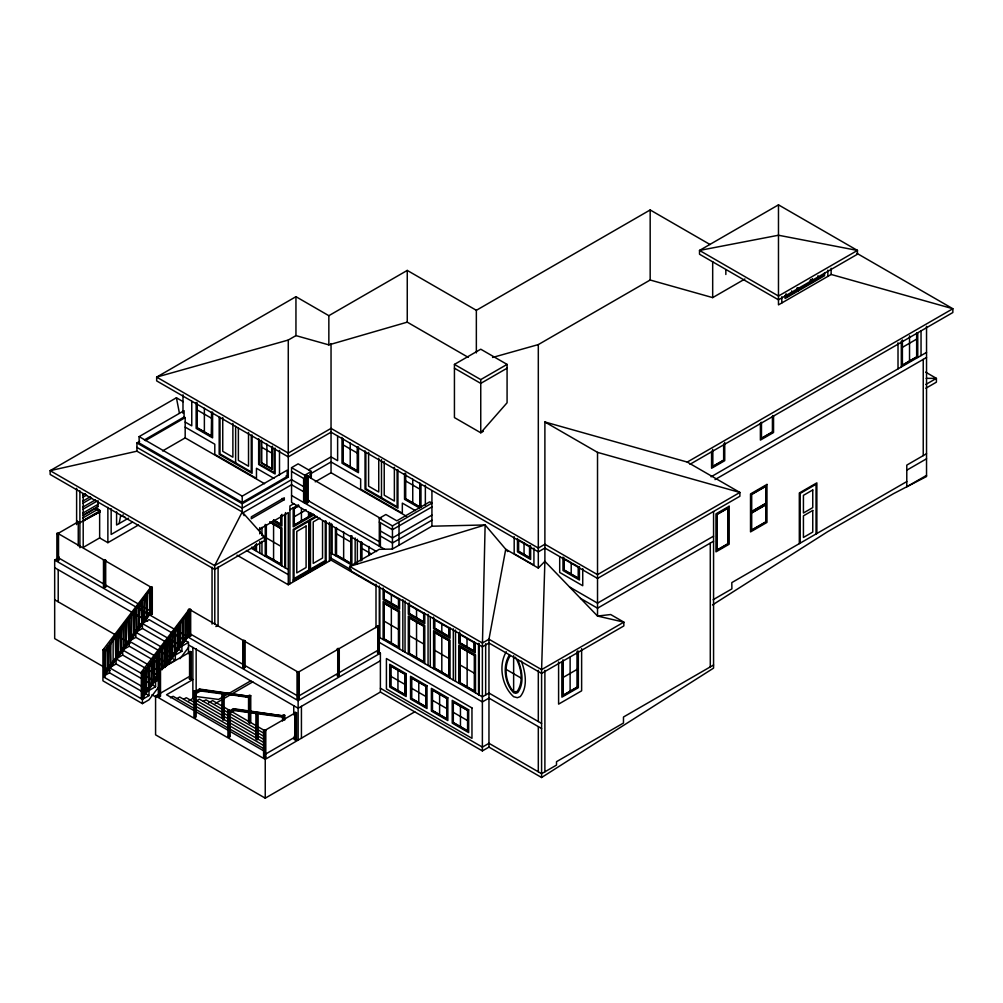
<?xml version="1.0" encoding="UTF-8"?>
<svg xmlns="http://www.w3.org/2000/svg" width="1003" height="1003" viewBox="0 0 1003 1003"><rect width="100%" height="100%" fill="white"/><g stroke="black" fill="none" stroke-linecap="round" stroke-linejoin="round"><path stroke-width="1.5" d="M197.252 404.121L197.252 427.754L211.508 435.992L211.783 418.414L197.252 410.026M261.645 440.981L261.645 462.759L272.126 468.815L272.402 453.419L261.645 447.2M515.379 657.266C521.334 667.058 523.967 681.676 517.122 691.568L513.636 691.744C505.424 682.692 503.305 666.255 510.138 655.912M214.655 569.416L264.441 540.667L264.441 536.868L242.212 511.969L136.935 451.187L136.935 442.95L242.212 503.732L242.212 511.969L214.655 565.617L214.655 569.416L50.15 474.457L50.15 470.658L176.415 397.765L183.185 401.676M112.323 639.713L116.925 633.507M123.382 624.819L125.225 622.336M134.427 609.937L137.198 606.213M145.485 595.042L148.243 591.319M107.923 647.098L108.324 646.546L107.923 669.64L107.509 646.86M115.32 637.833L115.759 659.134L115.734 635.777M118.743 632.517L117.928 632.83L118.329 655.598L118.743 632.517L118.329 655.598M121.35 629.006L120.523 629.32L120.937 652.088L121.35 629.006L120.937 652.088M123.131 627.314L123.545 648.59L123.545 625.258M125.739 623.803L126.152 645.079L126.566 621.985L125.739 622.299M128.748 618.237L128.748 641.569L128.346 620.293M133.963 612.018L133.963 611.216L133.963 634.548L133.549 611.78M139.58 604.445L138.765 604.759L139.166 627.527L139.58 604.445L139.166 627.527M141.36 602.753L141.774 624.029L141.774 600.697M144.796 597.424L143.968 597.738L144.382 620.518L144.796 597.424L144.382 620.518M147.391 593.914L146.576 594.227L146.99 617.008L147.391 593.914L146.99 617.008M149.585 590.955L149.46 590.341L149.585 613.497M105.127 651.511L150.713 589.187M104.951 672.186L150.086 611.366L151.19 612.006L105.127 674.054M104.901 672.913L105.729 672.587L104.901 672.913L105.315 650.608M105.879 671.509L121.35 651.536M122.454 649.167L133.963 633.758L133.963 634.548M135.355 631.802L150.086 611.943L151.19 612.582L105.127 674.63M110.104 644.854L110.518 666.13L110.932 643.036M113.126 662.619L113.126 639.287M123.545 648.59L123.958 625.496M126.152 645.079L126.566 621.985M128.748 641.569L128.748 640.779M131.355 615.516L131.355 638.058L131.769 614.964M136.157 609.774L136.571 631.037L136.972 607.943M141.774 624.029L142.188 600.935M115.759 659.134L116.172 636.04M190.67 609.473L189.567 610.1L188.476 609.435L188.476 636.065L189.567 636.704L190.67 636.065L190.67 609.473L189.567 608.834L141.323 672.11L141.323 698.752L142.413 698.113L143.517 698.752L148.996 695.58L148.996 690.515L109.515 667.722L109.515 672.787L142.413 691.782M142.413 673L144.256 670.518M154.387 656.877L156.23 654.395M165.445 641.983L167.288 639.5M177.418 625.847L179.261 623.364M188.476 609.473L189.567 610.1L143.517 672.11L142.413 672.75L141.323 672.11M146.714 668.662L145.886 668.988L146.3 691.757L146.714 668.662L146.3 691.757M148.494 666.982L148.908 688.246L148.908 664.926M151.917 661.654L151.102 661.967L151.503 684.736L151.917 661.654L151.503 684.736M153.697 680.999L154.111 657.905L154.149 681.25L153.697 659.961M167.137 641.155L167.137 640.353L167.137 663.685L166.724 640.917M172.754 633.583L171.939 633.896L172.34 656.677L172.754 633.583L172.34 656.677M174.535 631.89L174.948 653.166L174.948 629.834M177.97 626.562L177.142 626.875L177.556 649.656L177.97 626.562L177.556 649.656M180.164 623.603L180.164 622.813L180.164 646.145L179.75 624.869M184.953 617.861L185.367 639.124L185.781 616.03L184.953 616.356M144.256 693.06L159.001 673.201M162.687 668.236L188.476 633.495L189.567 634.122L164.693 667.634M145.172 692.396L148.858 687.431M150.701 684.949L159.001 673.778M162.687 668.813L171.889 656.401M176.503 650.195L188.476 634.059L189.567 634.698L166.536 665.716M145.886 691.518L146.714 691.205M148.494 688.008L149.322 687.694L148.908 688.246M151.102 684.51L151.917 684.184M156.305 677.489L157.132 677.175L156.305 677.489L156.305 656.451M164.116 666.957L164.943 666.644L164.116 666.957L164.53 644.653M166.724 663.447L167.551 663.133L167.137 663.685M169.331 659.936L170.146 659.623L169.331 659.936L169.331 638.911M171.939 656.438L172.754 656.112M174.535 652.928L175.362 652.614L174.948 653.166M182.358 642.396L183.173 642.083L182.358 642.396L182.358 621.358M184.953 638.886L185.781 638.572L185.367 639.124M187.975 635.614L188.251 612.695L187.975 635.614L187.849 613.961M144.106 694.715L143.279 695.029L144.106 694.715L144.106 672.173M154.149 681.25L154.562 658.156M180.164 646.145L180.565 623.051M159.176 675.082L142.965 695.894M158.248 676.887L143.517 696.746L142.413 696.12M159.339 686.102L148.996 699.818L142.413 703.617L102.933 680.824L102.933 649.994L151.19 586.68L152.28 587.307L152.28 613.911L151.19 614.538L150.086 613.911L150.086 588.836M180.013 658.683L188.476 647.462M58.525 557.869L58.525 533.772L150.638 586.993L150.086 587.72L152.28 587.307M124.798 516.733L124.372 516.645M506.289 651.737C498.178 665.34 501.839 686.202 513.636 696.709L517.322 697.712L520.269 696.609C528.167 686.729 525.422 672.06 521.347 661.077M509.524 654.909C502.227 665.854 504.647 683.369 513.636 692.734L515.768 693.311L517.749 692.559C524.694 683.219 521.936 669.678 517.749 659.661M713.572 511.593L713.572 668.123L541.595 777.501L488.962 747.11L488.962 639.224L505.738 549.243L538.31 568.049L544.892 561.354L544.892 421.975L687.256 462.07L739.888 492.46L739.888 496.259L597.525 578.443L544.892 548.052L538.31 551.851L331.04 432.193L288.275 456.879L156.669 380.902L156.669 377.103L295.948 296.687L328.846 315.682L407.256 270.421L476.35 310.303L650.17 209.953L710.024 244.506M123.331 514.852L121.376 516.369L120.673 515.504L119.156 523.566M712.469 604.947L827.45 531.816L893.635 493.601L926.534 476.513L926.534 326.326M378.432 652.038L380.388 653.166L380.388 692.032L265.243 759.334L155.578 696.019L155.578 734.835L265.243 798.15L414.766 711.829M544.892 421.975L597.525 452.366L739.888 492.46L597.525 574.644L544.892 544.253L538.31 548.052L331.04 428.394L288.275 453.08L156.669 377.103L288.275 340.042L295.948 335.616L328.846 344.882L407.256 322.151L468.225 357.344M139.129 436.618L242.212 496.134L287.171 470.181L287.171 476.513L242.212 502.465L139.129 442.95L139.129 436.618L184.088 410.666L184.088 416.997L144.419 439.903M136.935 442.95L139.643 441.383M145.31 440.656L185.179 417.624L185.179 437.885L264.554 483.709M82.81 495.093L85.343 493.626M162.586 450.936L185.179 437.885M82.81 497.312L86.609 495.118M82.81 501.111L90.408 496.723M82.81 503.318L91.674 498.203M82.81 507.117L95.473 499.82M82.81 509.336L96.739 501.299M82.81 513.135L97.993 504.371M82.81 515.354L97.993 506.59L97.993 500.572M83.149 515.479L95.812 508.17L100.187 510.703L100.187 511.655L83.199 520.833M82.81 517.962L97.993 509.198M58.525 533.182L78.259 521.786L78.259 545.845M56.883 533.458L57.986 534.085L59.077 533.458L57.986 532.831L56.883 533.458L56.883 560.088L57.986 560.715L59.077 560.088L59.077 556.953M83.738 521.146L83.738 520.193L100.187 510.703L95.812 508.17L95.812 509.123M100.187 511.655L79.901 522.726L76.617 520.833M110.092 670.593L54.676 638.598L54.676 560.088L57.259 558.596M128.484 518.175L116.586 525.033L116.586 511.818M138.502 524.995L107.873 542.673L99.648 537.921L83.199 547.425L83.199 493.689M132.521 522.112L111.157 534.449L111.157 508.734M103.497 560.251L104.588 559.624L105.691 560.251L105.691 586.993L104.588 587.633L103.497 586.993L103.497 560.251L104.588 560.89L105.691 560.251M454.434 364.402L480.75 349.207L507.079 364.402L507.079 402.767L480.75 432.782L454.434 417.587L454.434 364.402L480.75 379.598L507.079 364.402M376.589 551.562L291.56 502.465L291.56 467.649L298.142 463.85L311.306 471.448L311.306 478.255M242.212 503.732L288.275 477.14L288.275 340.042M103.497 586.993L104.588 586.366L105.691 586.993M308.673 469.793L331.04 456.879L337.622 460.678L337.622 436.129M291.56 467.649L304.724 475.246L311.306 471.448M305.815 502.465L305.815 475.873L306.918 475.246L308.009 475.873L308.009 502.465L304.724 503.105L304.724 475.246M242.726 512.934L291.56 484.737L303.621 491.708M309.99 474.106L331.04 461.944L360.654 479.045L360.654 489.176L402.328 513.235L402.328 503.105L415.38 510.64M305.815 475.873L306.918 476.513L308.009 475.873M778.478 204.85L699.517 250.437L699.517 254.235L778.478 299.822L857.44 254.235L857.44 250.437L778.478 204.85L778.478 304.887L831.123 274.496L831.123 268.265M305.815 478.406L304.724 479.045L291.56 471.448M308.009 477.14L311.306 475.246L310.203 474.607M492.573 357.469L538.31 344.593L650.17 280.013L712.682 297.615L744.903 279.01M507.079 368.201L480.75 383.397L454.434 368.201M284.3 499.695L251.289 518.752L251.327 516.833L284.3 497.789L284.3 499.695L282.119 498.428M315.243 481.829L331.04 472.714L406.516 516.282M293.866 503.669L289.917 505.951L289.917 583.834M289.917 509.75L298.468 504.81M298.067 505.988L294.029 508.32L294.029 525.422L308.836 516.871L308.836 512.207M299.057 505.738L294.305 508.483L294.305 524.945L308.56 516.721L308.56 512.596M258.573 529.747L288.275 512.596L288.275 584.774L331.04 560.088L376.777 586.492M309.112 500.572L306.918 501.839L308.009 502.465M294.305 516.721L306.178 509.85M313.124 514.075L310.754 515.454L310.754 512.709M313.174 514.363L310.479 515.918L310.479 512.821M314.265 514.689L293.202 526.851L293.202 507.857M315.983 516.232L293.202 529.383L293.202 581.301L326.1 562.307L326.1 521.134M317.211 516.47L310.479 520.356L310.479 569.115L325.285 560.564L325.285 520.82M150.086 613.911L151.19 613.272L152.28 613.911M319.882 518.1L313.224 521.936L313.224 563.41L322.54 558.032L322.54 520.983M483.383 431.265L480.75 432.782L480.75 379.598M135.831 632.266L175.312 655.059L175.312 660.124L135.831 637.331L135.831 632.266L142.413 628.467L181.894 651.26L181.894 646.195L188.476 642.396L188.476 653.68M135.831 637.331L129.249 641.13L168.73 663.923L175.312 660.124M158.211 675.571L122.679 655.059L122.679 649.994L129.249 646.195L151.629 659.109M117.414 658.093L122.679 655.059M109.515 667.722L116.097 663.923L155.578 686.716L155.578 681.651L116.097 658.858L116.097 663.923M105.127 675.32L109.515 672.787M102.933 649.994L104.036 650.634L105.127 649.994L104.036 649.367L104.036 677.226L105.127 676.586L105.127 649.994L151.19 587.946L151.19 614.538M379.297 518.3L385.879 514.501L396.837 520.833L429.735 501.839L431.929 503.105L392.449 525.898L379.297 518.3L379.297 546.159M293.202 580.035L326.1 561.041M799.353 289.014L810.311 282.683L810.311 280.15M823.476 275.085L812.505 281.417L812.505 278.884M797.435 290.444L785.913 297.089L785.913 294.13M799.078 289.491L810.587 282.846L810.587 279.887M823.751 275.248L812.229 281.893L812.229 278.934M215.896 626.574L218.09 625.308L218.09 566.946M175.312 655.059L181.894 651.26M431.929 506.904L392.449 529.697L379.297 522.099M158.311 669.741L159.414 669.114L160.505 669.741L160.505 696.333L159.414 696.972L158.311 696.333L158.311 669.741L159.414 670.38L160.505 669.741M159.966 669.427L189.567 652.326L189.567 676.386L155.578 696.019M191.222 652.013L190.119 651.386L189.028 652.013L190.119 652.652L191.222 652.013L191.222 678.605L192.864 679.558L166.536 694.753L193.441 710.287M431.929 515.128L392.449 537.921L380.388 530.963M431.929 520.193L392.449 542.987L380.388 536.028M155.578 681.651L159.527 679.37M507.706 551.562L485.126 524.945L431.929 526.211L392.311 549.092L379.297 549.318L349.683 566.419L349.683 570.218L482.38 646.822L488.962 643.023L541.595 673.414L623.853 625.935L623.853 622.136L610.689 614.538L597.525 616.055L544.892 561.354L541.595 669.615L541.595 777.501M148.996 690.515L155.578 686.716M242.764 640.817L243.854 640.177L244.958 640.817L244.958 667.409L243.854 668.036L242.764 667.409L242.764 640.817L243.854 641.444L244.958 640.817M158.311 696.333L159.414 695.706M189.028 678.605L190.119 679.244L191.222 678.605M170.485 697.812L173.118 696.295L264.591 749.103M177.067 698.527L179.7 697.01L264.453 745.931M193.955 691.268L195.058 690.641L196.149 691.268L195.058 691.907L193.955 691.268L193.955 716.907L195.058 717.546L196.149 716.907L196.149 648.653M245.547 696.583L248.556 696.985L248.556 722.31L249.647 722.95L250.75 722.31L250.75 695.718L249.647 696.358L199.447 689.048L195.058 691.581L195.058 690.641M183.649 699.241L186.282 697.724L264.303 742.772M196.149 692.22L200.537 689.688L249.647 696.358M196.149 693.487L200.537 690.954L223.017 694.001L223.017 720.279M188.915 700.708L192.864 698.427L264.153 739.6M195.497 701.423L199.447 699.141L264.015 736.428M203.383 701.373L206.016 699.856L263.864 733.256M208.649 702.852L212.598 700.57L265.068 730.861M250.725 680.849L218.529 699.442L196.149 696.533M215.231 703.567L252.869 681.827M248.556 695.718L249.647 695.092L250.75 695.718M257.019 738.358L257.019 713.635L234.539 710.575L230.151 713.108L230.151 736.541L229.048 737.167L227.957 736.541L227.957 710.901L229.048 710.262L230.151 711.842L229.048 710.262M229.048 711.215L233.436 708.682L283.648 715.979L284.739 715.352L284.739 720.041M297.038 672.16L298.142 671.521L299.233 672.16L299.233 698.752L298.142 699.379L297.038 698.752L297.038 672.16L298.142 672.787L299.233 672.16M227.957 710.901L229.048 711.528L230.151 710.901M230.151 711.842L234.539 709.309L283.648 715.979M339.265 648.966L338.174 648.327L337.071 648.966L338.174 649.593L339.265 648.966L339.265 675.633L338.174 676.273L337.071 675.633M378.194 626.562L379.297 625.935L377.341 626.073L378.194 626.562L378.194 653.166L377.341 652.665M687.256 462.07L952.85 308.723L952.85 312.522L689.964 464.301M227.957 736.541L229.048 735.901L230.151 736.541M902.399 347.351L916.654 339.114M378.194 653.166L379.297 652.527L379.297 585.953M54.676 560.088L298.142 700.646L380.388 653.166M282.545 715.352L283.648 714.713L284.739 715.352M380.388 660.764L298.142 708.243L188.476 644.929M263.601 730.523L264.692 729.896L265.795 730.523L265.795 757.115L264.692 757.754L263.601 757.115L263.601 730.523L264.692 731.162L265.795 730.523M265.243 730.209L294.844 713.108L294.844 737.167L265.243 754.269M296.499 712.794L295.396 712.168L294.305 712.794L295.396 713.434L296.499 712.794L296.499 739.387L298.142 740.339L298.142 700.646M711.052 476.814L926.534 352.417M257.019 739.901L258.11 739.274L258.11 713.785L283.648 717.245L283.648 720.229M715.014 479.597L926.534 357.482M263.601 757.115L264.692 756.488L265.795 757.115M294.305 736.265L294.305 739.387L295.396 738.76M294.305 739.387L295.396 740.026L296.499 739.387M925.869 384.45L936.401 378.369L936.401 382.168L925.869 388.249M751.335 511.969L766.142 503.418M751.335 512.922L766.142 504.371M713.572 536.141L597.525 603.142L569.566 586.993M713.572 541.206L597.525 608.207L580.536 598.39M926.534 453.72L906.787 465.116L906.787 486.768L926.534 475.372M906.787 470.181L926.534 458.785M562.984 677.539L577.239 669.302M906.787 481.578L731.801 582.605L731.902 588.874L713.158 599.706M380.388 692.032L482.38 750.908L488.962 747.11M713.572 665.002L623.477 717.02L623.477 723.038L556.502 761.691L556.502 765.101L541.595 773.702L488.962 743.311L482.38 747.11L380.388 688.234M56.883 560.088L57.986 559.461M136.935 451.187L50.15 470.658L214.655 565.617L264.441 536.868L261.821 535.351M926.17 378.369L936.401 378.369L925.619 372.151M200.939 690.528L205.439 691.13M208.436 691.543L212.924 692.145M215.933 692.559L220.422 693.173M227.531 694.126L223.017 693.524L249.647 697.624L249.647 722.95M230.527 694.54L235.041 695.154M238.037 695.555L242.55 696.17M237.937 710.563L249.923 712.18M252.919 712.594L257.019 713.635M260.015 713.559L272.039 715.189M275.035 715.59L279.549 716.205M831.086 274.433L952.85 308.723L856.875 253.32M565.266 559.185L571.208 562.62L571.208 574.017M572.4 563.297L578.342 566.733L578.342 578.129L564.087 569.905L564.087 558.508M343.101 444.856L357.356 453.08M405.337 480.788L419.868 489.176M419.705 508.07L404.522 499.306L404.522 473.466M380.388 517.661L381.491 518.3M379.836 517.974L307.457 476.187L307.457 500.259L379.836 542.046M184.088 416.997L185.179 417.624M286.081 475.873L288.275 477.14M303.621 486.643L291.56 479.672L242.212 508.17L136.935 447.388M185.179 422.062L191.761 425.861L191.761 401.313M185.179 427.128L214.792 444.216L214.792 454.346L256.467 478.406L256.467 468.276L273.969 478.381M291.56 495.507L384.563 549.193M336.519 533.809L350.787 542.046M361.744 548.378L371.248 553.857M273.581 519.955L280.84 524.13L280.84 515.906M331.04 553.117L351.877 565.153L351.877 535.702M273.581 520.269L281.103 524.607L281.103 515.279M272.941 520.845L281.931 526.036L281.931 514.351M271.663 521.999L281.931 527.929L281.931 565.918M269.82 521.899L281.103 528.405L281.103 564.501L266.058 555.812L266.058 525.735M269.957 522.287L280.84 528.568L280.84 564.025L266.334 555.649L266.334 524.632M331.04 558.182L351.213 569.842M506.239 669.465L521.033 678.015M266.334 537.921L280.84 546.296M384.224 621.183L398.454 629.395M409.412 635.726L423.68 643.964M434.675 650.308L448.93 658.545M459.901 664.876L474.394 673.239M251.803 547.262L255.376 549.318L255.376 544.892M251.603 547.462L255.64 549.794L255.64 545.281M251.402 548.302L288.275 569.579M246.425 550.497L288.275 574.644M541.595 723.439L488.962 693.048L482.38 696.847L378.432 636.842M541.595 728.504L488.962 698.113L482.38 701.912L379.297 642.396M236.984 555.173L288.275 584.774M97.178 506.114L97.993 506.59M390.806 676.273L405.062 684.497M411.644 688.296L425.899 696.533M432.481 700.332L446.736 708.557M453.318 712.356L467.574 720.593M339.265 675.633L338.838 648.715M243.303 640.503L190.119 609.786L190.119 633.846L243.303 664.563M297.59 671.834L244.406 641.13L244.406 665.19L297.59 695.894M189.091 611.316L143.517 673.64L142.965 671.797M57.973 557.555L150.638 611.053L150.638 586.993M189.567 635.438L190.67 636.065M243.854 666.769L244.958 667.409M298.142 698.113L299.233 698.752M136.157 608.269L136.571 631.037M188.476 642.396L148.996 619.603L142.413 623.402L142.413 628.467M54.676 567.685L131.38 611.968M134.089 613.535L147.642 621.358M169.331 637.406L169.745 660.175M141.774 623.227L181.894 646.195M248.556 696.985L249.647 697.624M283.648 717.245L282.545 716.618L282.545 721.082M223.017 694.001L221.926 693.361L221.926 718.098M54.676 599.781L130.127 643.337M154.261 660.626L164.78 666.707M199.447 689.048L200.537 689.688M233.436 708.682L234.539 709.309M199.447 690.315L200.537 690.954M122.679 649.994L159.527 671.27M110.104 643.349L110.518 666.13M229.048 712.481L230.151 713.108M143.279 672.486L143.692 695.267M196.137 711.842L264.742 751.448M151.98 694.778L156.042 697.123M145.046 693.299L148.996 695.58M104.036 677.226L141.323 698.752M242.212 511.969L244.143 515.655M176.415 397.765L179.387 413.06M149.873 590.579L149.936 613.034M923.236 359.375L923.236 455.613M921.042 331.028L921.042 355.576M917.758 333.159L917.758 357.482M916.93 332.946L916.93 357.005L902.123 365.543L902.123 341.484M916.654 333.209L916.654 356.842L902.399 365.079L902.399 339.954M909.533 335.842L909.533 360.955M901.308 341.145L901.308 366.973M898.011 342.788L898.011 368.878M827.864 270.146L827.864 276.377M824.566 272.678L824.566 275.725L785.098 298.518L785.098 295.471M817.997 275.725L817.997 278.257M816.868 533.496L816.868 482.844L799.316 492.974L799.316 543.626M816.041 533.972L816.041 484.261L800.143 493.451L800.143 543.15M811.414 280.276L811.414 283.322M798.25 287.874L798.25 290.92M797.159 287.748L797.159 290.281L786.189 296.612L786.189 294.08M791.668 290.92L791.668 293.453M781.801 296.738L781.801 302.969M773.551 415.794L773.551 432.506L760.387 440.104L760.387 423.391M772.724 415.53L772.724 432.03L761.202 438.675L761.202 422.188M772.448 416.395L772.448 431.867L761.478 438.198L761.478 422.727M725.846 269.82L725.846 274.496M724.743 442.448L724.743 460.678L711.578 468.276L711.578 451.563M723.915 443.715L723.915 460.201L712.406 466.859L712.406 450.36M723.652 444.567L723.652 460.051L712.682 466.382L712.682 449.357M712.682 261.67L712.682 297.615M710.287 543.112L710.287 666.907M650.17 209.953L650.17 280.013M597.525 452.366L597.525 616.055L623.853 622.136L541.595 669.615L488.962 639.224L482.38 643.023L349.683 566.419L485.126 524.945L482.38 646.822M582.73 568.663L582.73 585.727L559.699 572.437L559.699 556.916M581.627 648.665L581.627 690.829L558.596 704.131L558.596 661.955M579.433 566.62L579.433 580.035L562.984 570.531L562.984 557.129M578.618 566.896L578.618 578.606L563.811 570.055L563.811 557.568M578.342 651.198L578.342 687.669L561.893 697.16L561.893 662.218M577.515 651.097L577.515 687.193L562.708 695.743L562.708 661.153M577.239 651.574L577.239 687.03L562.984 695.267L562.984 659.811M570.118 657.166L570.118 691.155M544.892 670.368L544.892 771.808M538.31 344.593L538.31 568.049M538.31 670.305L538.31 721.546M538.31 726.611L538.31 771.808M533.922 548.089L533.922 565.153L514.188 553.756L514.188 536.693M530.637 546.046L530.637 559.448L517.473 551.851L517.473 538.448M529.81 545.532L529.81 558.032L518.3 551.374L518.3 540.441M524.055 542.987L524.055 554.383M513.636 655.724L513.636 691.744M485.665 643.713L485.665 694.954M482.38 647.161L482.38 750.908M479.095 643.713L479.095 694.954M478.544 643.387L478.544 694.628M476.35 310.303L476.35 352.906M475.497 692.872L475.497 654.884L458.797 645.242L458.797 683.231M475.246 642.61L475.246 652.84L458.797 643.349L458.797 633.119M474.432 642.096L474.432 651.423L459.625 642.873L459.625 631.99M467.022 638.598L467.022 646.822M467.147 651.336L467.147 686.792M460.452 706.35L460.452 726.611M455.512 630.097L455.512 681.338M453.318 628.831L453.318 680.072M450.034 628.054L450.034 638.284L433.584 628.781L433.584 617.096M450.034 678.166L450.034 640.177L433.584 630.686L433.584 668.675M449.206 627.527L449.206 636.855L434.399 628.304L434.399 618.989M441.809 624.029L441.809 632.266M441.809 636.378L441.809 672.16M439.615 694.314L439.615 714.575M431.929 490.718L431.929 526.211M430.287 617.083L430.287 666.769M428.055 614.25L428.055 665.49M425.36 485.251L425.36 505.199M424.77 613.472L424.77 623.703L408.321 614.2L408.321 603.969M424.77 663.585L424.77 625.596L408.321 616.105L408.321 654.094M423.943 612.946L423.943 622.274L409.149 613.723L409.149 602.853M420.972 484.487L420.972 507.28M420.144 483.321L420.144 507.38L405.337 498.83L405.337 473.266M419.868 483.258L419.868 506.904L405.613 498.667L405.613 473.554M418.778 682.291L418.778 702.551M416.546 609.448L416.546 617.685M416.546 622.111L416.546 657.567M412.747 479.146L412.747 502.779M407.256 270.421L407.256 322.151M405.036 600.947L405.036 652.188M402.842 599.681L402.842 650.922M399.583 598.929L399.583 609.16L383.133 599.656L383.133 587.971M399.545 649.029L399.545 611.04L383.133 601.562L383.133 639.55M399.031 522.099L399.031 545.206M398.755 598.402L398.755 607.73L383.961 599.18L383.961 589.864M397.94 469.793L397.94 508.17L365.042 489.176L365.042 450.798M397.94 670.255L397.94 690.515M397.113 470.181L397.113 506.741L365.857 488.699L365.857 452.127M394.367 467.248L394.367 501.049L384.224 495.181L384.224 461.393M392.449 525.898L392.449 549.005M391.358 594.904L391.358 603.142M391.346 607.567L391.346 643.023M381.491 459.637L381.491 497.714M380.388 522.726L380.388 546.785M379.836 587.959L379.836 637.645M378.745 458.233L378.745 492.022L368.602 486.167L368.602 452.378M376 584.185L376 627.665M368.878 546.434L368.878 555.524M361.744 542.31L361.744 560.489M361.469 542.059L361.469 560.514M360.654 542.31L360.654 560.915M358.46 446.874L358.46 472.714L342.01 463.21L342.01 437.383M357.632 447.225L357.632 471.285L342.825 462.734L342.825 438.675M357.356 447.175L357.356 470.808L343.101 462.584L343.101 438.938M357.356 539.225L357.356 563.724M355.162 537.959L355.162 563.987M351.05 536.053L351.05 563.724L336.256 555.186L336.256 527.503M350.787 535.978L350.787 563.247L336.519 555.023L336.519 527.754M350.235 443.063L350.235 466.696M343.653 531.866L343.653 559.135M338.287 649.117L338.287 673.176M338.174 649.593L338.174 676.273M337.735 649.355L337.735 676.022M335.428 527.754L335.428 555.649M332.143 524.343L332.143 553.756M331.04 343.615L331.04 472.714M331.04 523.428L331.04 560.088M329.398 522.45L329.398 561.041M328.846 315.682L328.846 344.882M309.651 519.88L309.651 570.531M306.918 476.513L306.918 503.105M303.621 478.406L303.621 502.465M301.427 508.483L301.427 521.146M301.427 706.35L301.427 738.409M298.142 672.787L298.142 699.379M295.948 296.687L295.948 335.616M295.396 713.434L295.396 740.026M293.754 705.711L293.754 714.888M285.529 512.583L285.529 567.999M284.977 514.263L284.977 567.685M279.498 450.422L279.498 474.971M275.11 448.14L275.11 473.98L258.661 464.477L258.661 438.65M274.283 448.491L274.283 472.551L259.489 464L259.489 439.941M273.581 524.381L273.581 559.837M272.402 446.21L272.402 469.291L261.369 462.91L261.369 440.242M272.126 447.037L272.126 468.815M266.886 444.016L266.886 465.781M265.243 524.381L265.243 556.289M265.243 759.334L265.243 798.15M264.692 731.162L264.692 757.754M261.946 527.352L261.946 535.126M261.946 541.332L261.946 554.383M259.752 527.641L259.752 533.859M259.752 541.62L259.752 553.117M256.467 543.626L256.467 551.224M255.915 712.995L255.915 739.274M252.079 434.976L252.079 473.341L219.181 454.346L219.181 417.511M251.264 435.352L251.264 471.924L220.008 453.87L220.008 417.311M248.518 432.431L248.518 466.219L238.375 460.364L238.375 428.105M243.854 641.444L243.854 668.036M242.212 496.134L242.212 502.465M235.63 426.325L235.63 462.897M232.884 423.404L232.884 457.192L222.741 451.337L222.741 417.549M229.048 711.528L229.048 737.167M224.12 694.151L224.12 719.64M214.792 568.137L214.792 624.092M212.598 412.057L212.598 437.885L196.149 428.394L196.149 402.554M212.047 567.259L212.047 624.079M211.783 412.396L211.783 436.468L196.977 427.917L196.977 402.353M211.508 412.346L211.508 435.992M204.374 408.234L204.374 431.867M195.058 691.907L195.058 717.546M192.864 647.462L192.864 698.427M190.119 652.652L190.119 679.244M189.567 610.062L189.567 636.704M189.028 633.808L189.028 636.378M187.561 614.35L187.561 635.375M185.781 616.03L185.781 638.572M182.985 394.781L182.985 413.274M183.173 619.541L183.173 642.083M182.759 620.092L182.759 642.635M175.362 630.072L175.362 652.614M170.146 637.093L170.146 659.623M167.551 640.591L167.551 663.133M164.943 644.102L164.943 666.644M164.53 643.863L164.53 667.196M162.336 668.65L162.336 647.612L161.922 669.916M161.521 649.43L161.521 668.963M159.74 651.123L159.74 669.151M159.414 670.38L159.414 696.972M159.327 650.884L159.327 669.703M158.913 652.94L158.913 673.978M157.132 654.633L157.132 677.175M156.719 655.185L156.719 677.727M149.322 665.152L149.322 687.694M143.517 698.752L143.517 672.11L142.413 671.483L142.413 703.617M134.377 611.454L134.377 633.996M131.355 614.726L131.355 638.058M129.161 618.475L129.249 646.195M107.873 507.355L107.873 542.673M107.923 646.308L107.923 669.64M105.729 650.057L105.729 672.587M105.315 649.819L105.315 673.151M104.588 560.89L104.588 587.633M99.648 511.329L99.648 537.921M97.993 509.436L97.993 510.389M96.351 508.421L96.351 509.436M79.901 490.818L79.901 547.763M76.617 488.311L76.617 524.632M58.212 569.729L58.212 601.813M57.986 534.085L57.986 560.715M308.836 521.309L294.029 529.847L294.029 578.606L308.836 570.055L308.836 521.309M306.091 526.048L296.775 531.44L296.775 572.914L306.091 567.522L306.091 526.048M857.44 250.437L778.478 296.023L699.517 250.437L778.478 235.241L857.44 250.437M377.767 626.323L298.806 671.91L298.806 695.969L377.767 650.383L377.767 626.323M729.131 506.264L715.966 513.862L715.966 551.851L729.131 544.253L729.131 506.264M766.969 484.424L750.52 493.927L750.52 531.916L766.969 522.413L766.969 484.424M728.303 507.694L716.794 514.338L716.794 550.434L728.303 543.789L728.303 507.694M766.142 485.853L751.335 494.391L751.335 530.487L766.142 521.936L766.142 485.853M728.028 508.17L717.07 514.501L717.07 549.957L728.028 543.626L728.028 508.17M765.866 486.33L751.611 494.554L751.611 511.492L765.866 503.255L765.866 486.33M765.866 504.848L751.611 513.072L751.611 530.01L765.866 521.786L765.866 504.848M812.756 489.965L803.428 495.344L803.428 512.997L812.756 507.618L812.756 489.965M812.756 510.452L803.428 515.83L803.428 537.458L812.756 532.066L812.756 510.452M529.534 546.159L518.576 539.827L518.576 551.224L529.534 557.555L529.534 546.159M398.479 599.029L384.224 590.792L384.224 599.029L398.479 607.254L398.479 599.029M423.68 613.573L409.412 605.336L409.412 613.573L423.68 621.797L423.68 613.573M448.93 628.154L434.675 619.917L434.675 628.154L448.93 636.378L448.93 628.154M474.156 642.71L459.901 634.485L459.901 642.71L474.156 650.947L474.156 642.71M398.73 611.504L383.961 602.979L383.961 639.074L398.73 647.599L398.73 611.504M423.943 626.073L409.149 617.522L409.149 653.617L423.943 662.168L423.943 626.073M449.206 640.654L434.399 632.103L434.399 668.199L449.206 676.749L449.206 640.654M474.67 655.36L459.625 646.672L459.625 682.755L474.67 691.443L474.67 655.36M398.454 611.667L384.224 603.455L384.224 638.911L398.454 647.123L398.454 611.667M423.68 626.236L409.412 617.998L409.412 653.455L423.68 661.692L423.68 626.236M448.93 640.817L434.675 632.58L434.675 668.036L448.93 676.273L448.93 640.817M474.394 655.511L459.901 647.148L459.901 682.604L474.394 690.967L474.394 655.511M471.962 707.93L386.418 658.545L386.418 688.936L471.962 738.321L471.962 707.93M406.165 673.74L389.716 664.237L389.716 687.03L406.165 696.533L406.165 673.74M427.002 685.764L410.553 676.273L410.553 699.066L427.002 708.557L427.002 685.764M447.839 697.8L431.39 688.296L431.39 711.089L447.839 720.593L447.839 697.8M468.677 709.823L452.228 700.332L452.228 723.125L468.677 732.616L468.677 709.823M405.337 674.217L390.531 665.666L390.531 686.566L405.337 695.104L405.337 674.217M426.175 686.24L411.368 677.689L411.368 698.59L426.175 707.14L426.175 686.24M447.012 698.276L432.205 689.725L432.205 710.625L447.012 719.164L447.012 698.276M467.849 710.3L453.043 701.749L453.043 722.649L467.849 731.2L467.849 710.3M405.062 674.367L390.806 666.142L390.806 686.403L405.062 694.628L405.062 674.367M425.899 686.403L411.644 678.166L411.644 698.427L425.899 706.664L425.899 686.403M446.736 698.427L432.481 690.202L432.481 710.463L446.736 718.687L446.736 698.427M467.574 710.463L453.318 702.225L453.318 722.486L467.574 730.723L467.574 710.463"/></g></svg>
